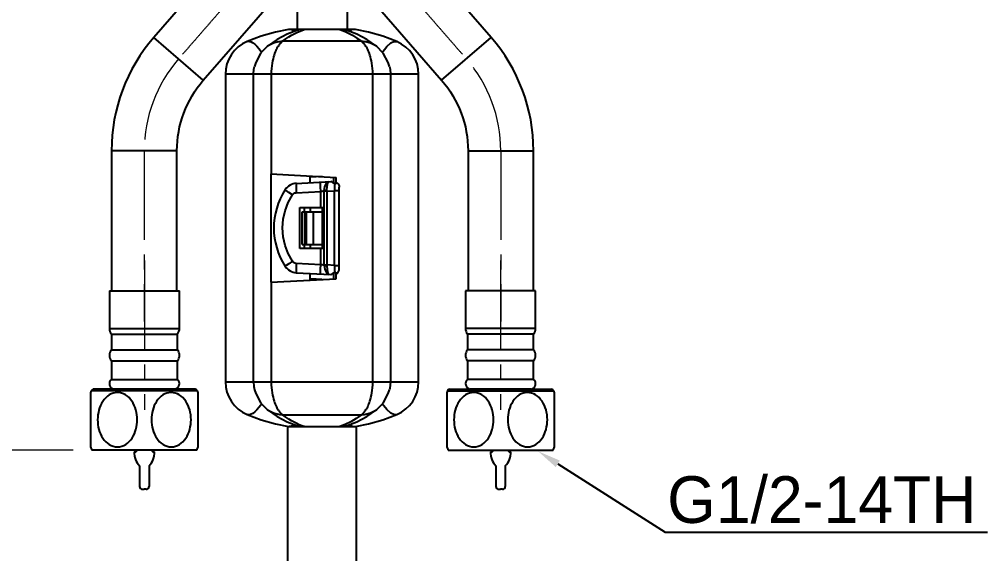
# Model space of a CAD drawing. Extents: x 0 to 1128, y 0 to 827.
# Drawn here: x 677.4 to 884.6, y 128.5 to 242.8 of the extents above; entities that cross this region are included whole.
import ezdxf
from ezdxf import colors
from ezdxf.entities.mleader import LeaderData, LeaderLine
from ezdxf.math import Vec2, Vec3

# ---------------------------------------------------------------- set-up
doc = ezdxf.new("R2010")
doc.units = 0
doc.header["$LTSCALE"] = 10
doc.header["$MEASUREMENT"] = 0
doc.header["$PDMODE"] = 3
doc.header["$PDSIZE"] = -10
doc.linetypes.add('CENTER2', pattern=[28.575, 19.05, -3.175, 3.175, -3.175])
doc.layers.get('0').update_dxf_attribs({"linetype": 'CONTINUOUS'})
doc.layers.get('DEFPOINTS').update_dxf_attribs({"linetype": 'CONTINUOUS'})
doc.layers.add('1', color=7, linetype='CONTINUOUS')
doc.layers.add('DEF_LAYER_ASSEM_MEMBER', color=7, linetype='CONTINUOUS')
doc.layers.add('Cneter', color=1, linetype='CENTER2', lineweight=13)
doc.styles.add('Daelim Dimension', font='')
doc.styles.get("Standard").update_dxf_attribs({"font": ''})
doc.styles.get('Daelim Dimension').set_extended_font_data('나눔고딕')
doc.styles.get('Standard').set_extended_font_data('GulimChe')
doc.dimstyles.new('DEFAULT', dxfattribs={"dimscale": 2, "dimtxt": 2, "dimasz": 2, "dimexe": 0, "dimexo": 2, "dimgap": 1, "dimtad": 1, "dimdec": 0, "dimzin": 9, "dimdsep": 46, "dimtxsty": 'Daelim Dimension', "dimcen": 0.5, "dimclrd": 5, "dimclre": 5, "dimclrt": 256, "dimadec": 1, "dimazin": 0, "dimtfac": 1, "dimtdec": 0, "dimtix": 1, "dimtmove": 0, "dimatfit": 3, "dimfxl": 1, "dimtolj": 1, "dimtzin": 1, "dimlwd": 9, "dimlwe": 9, "dimarcsym": 0})

# ---------------------------------------------------------------- blocks, each defined once
blk = doc.blocks.new('*D61')
at = {"color": 5, "lineweight": 9, "ltscale": 0.5, "transparency": 16777216}
for p, q in [((492.91, 344.91), (488.91, 344.91)), ((488.91, 340.91), (488.91, 154.65)), ((688.91, 150.65), (488.91, 150.65))]:
    blk.add_line(p, q, dxfattribs=at)
at = {"color": 5, "ltscale": 0.5, "transparency": 16777216}
for points in [[(488.24, 340.91), (489.58, 340.91), (488.91, 344.91)], [(488.24, 154.65), (489.58, 154.65), (488.91, 150.65)]]:
    blk.add_solid(points, dxfattribs=at)
at = {"layer": 'DEFPOINTS', "color": 0, "ltscale": 0.5, "transparency": 16777216}
for p in [(488.91, 344.91), (488.91, 150.65), (692.91, 150.65)]:
    blk.add_point(p, dxfattribs=at)
at = {"color": 7, "ltscale": 0.5, "transparency": 16777216, "insert": (481.48, 247.78), "char_height": 10, "attachment_point": 5, "rotation": 90, "style": 'Daelim Dimension'}
blk.add_mtext('\\A1;570', dxfattribs=at)

msp = doc.modelspace()

# ---------------------------------------------------------------- linework, layer by layer
at = {"ltscale": 0.5}
msp.add_line((734.87, 155.67), (749.47, 155.67), dxfattribs=at)
at = {"color": 7, "linetype": 'Continuous'}
for p, q in [((701.96, 150.25), (702.16, 150.25)), ((706.36, 150.25), (706.16, 150.25)), ((778.19, 150.25), (778.39, 150.25)), ((782.59, 150.25), (782.39, 150.25)), ((703.16, 147.25), (703.16, 142.85)), ((705.16, 147.25), (705.16, 142.85)), ((779.39, 147.25), (779.39, 142.85)), ((781.39, 147.25), (781.39, 142.85)), ((703.76, 142.25), (704.16, 142.25)), ((704.56, 142.25), (704.16, 142.25)), ((779.99, 142.25), (780.39, 142.25)), ((780.79, 142.25), (780.39, 142.25))]:
    msp.add_line(p, q, dxfattribs=at)
for centre, radius, start, end in [((706.31, 150.25), 4.35, 180, 223.6028), ((702.16, 150.65), 0.4, 270, 0), ((702.01, 150.25), 4.35, 316.3972, 0), ((706.16, 150.65), 0.4, 180, 270), ((782.54, 150.25), 4.35, 180, 223.6028), ((778.39, 150.65), 0.4, 270, 0), ((778.24, 150.25), 4.35, 316.3972, 0), ((782.39, 150.65), 0.4, 180, 270), ((703.76, 142.85), 0.6, 180, 270), ((704.56, 142.85), 0.6, 270, 0), ((779.99, 142.85), 0.6, 180, 270), ((780.79, 142.85), 0.6, 270, 0)]:
    msp.add_arc(centre, radius, start, end, dxfattribs=at)
at = {"layer": '1', "color": 7, "linetype": 'Continuous'}
for p, q in [((715.57, 249.73), (706.21, 238.97)), ((716.78, 229.79), (733.15, 248.62)), ((751.4, 248.62), (767.77, 229.79)), ((778.33, 238.97), (768.98, 249.73)), ((716.78, 229.79), (706.21, 238.97)), ((767.77, 229.79), (778.33, 238.97)), ((697.14, 214.7), (697.14, 184.7)), ((711.14, 214.7), (697.14, 214.7)), ((711.14, 184.7), (711.14, 214.7)), ((773.41, 214.7), (773.41, 184.7)), ((773.41, 214.7), (787.41, 214.7)), ((787.41, 184.7), (787.41, 214.7)), ((696.68, 184.7), (696.68, 176.7)), ((696.68, 184.7), (711.68, 184.7)), ((711.68, 176.7), (711.68, 184.7)), ((772.87, 184.7), (772.87, 176.7)), ((787.87, 184.7), (772.87, 184.7)), ((787.87, 176.7), (787.87, 184.7)), ((696.68, 176.7), (711.68, 176.7)), ((787.87, 176.7), (772.87, 176.7)), ((697.11, 175.45), (697.11, 172.12)), ((697.11, 175.45), (711.25, 175.45)), ((711.25, 172.12), (711.25, 175.45)), ((773.3, 175.45), (773.3, 172.12)), ((787.44, 175.45), (773.3, 175.45)), ((787.44, 172.12), (787.44, 175.45)), ((697.11, 172.12), (711.25, 172.12)), ((787.44, 172.12), (773.3, 172.12)), ((697.11, 169.74), (697.11, 165.77)), ((697.11, 169.74), (711.25, 169.74)), ((711.25, 165.77), (711.25, 169.74)), ((773.3, 169.74), (773.3, 165.77)), ((787.44, 169.74), (773.3, 169.74)), ((787.44, 165.77), (787.44, 169.74)), ((697.11, 165.77), (711.25, 165.77)), ((787.44, 165.77), (773.3, 165.77)), ((704.16, 163.65), (693.25, 163.65)), ((697.68, 163.7), (710.68, 163.7)), ((715.07, 163.65), (704.16, 163.65)), ((769.48, 163.65), (780.39, 163.65)), ((786.87, 163.7), (773.87, 163.7)), ((780.39, 163.65), (791.3, 163.65)), ((715.54, 163.32), (692.78, 163.32)), ((769.01, 163.32), (791.76, 163.32)), ((734.87, 120.94), (734.87, 155.67)), ((749.47, 155.67), (749.47, 120.94)), ((704.16, 150.65), (692.91, 150.65)), ((715.41, 150.65), (704.16, 150.65)), ((769.14, 150.65), (780.39, 150.65)), ((780.39, 150.65), (791.64, 150.65))]:
    msp.add_line(p, q, dxfattribs=at)
at = {"layer": '1'}
for p, q in [((749.36, 240.66), (734.98, 240.66)), ((748.14, 240.66), (736.2, 240.66))]:
    msp.add_line(p, q, dxfattribs=at)
at = {"layer": '1', "color": 7, "linetype": 'Continuous'}
for centre, radius, start, end in [((734.14, 214.7), 37, 139, 180), ((750.41, 214.7), 37, 0, 41), ((698.68, 176.7), 2, 180, 218.4508), ((709.68, 176.7), 2, 321.5492, 0), ((774.87, 176.7), 2, 180, 218.4508), ((785.87, 176.7), 2, 321.5492, 0), ((698.53, 170.93), 1.85, 139.994, 220.006), ((709.83, 170.93), 1.85, 319.994, 40.006), ((774.72, 170.93), 1.85, 139.994, 220.006), ((786.02, 170.93), 1.85, 319.994, 40.006), ((697.85, 164.86), 1.17, 129.0931, 261.5151), ((710.51, 164.86), 1.17, 278.4849, 50.9069), ((774.04, 164.86), 1.17, 129.0931, 261.5151), ((786.7, 164.86), 1.17, 278.4849, 50.9069), ((693.25, 163.15), 0.5, 90, 159.3657), ((715.07, 163.15), 0.5, 20.6343, 90), ((769.48, 163.15), 0.5, 90, 159.3657), ((791.3, 163.15), 0.5, 20.6343, 90), ((709.19, 157.15), 17.53, 159.3657, 160.6857), ((699.13, 157.15), 17.53, 19.3096, 20.6343), ((785.41, 157.15), 17.53, 159.3657, 160.6857), ((775.36, 157.15), 17.53, 19.3096, 20.6343), ((709.19, 157.15), 17.53, 199.4422, 201.7699), ((699.13, 157.15), 17.53, 338.2301, 340.5504), ((785.41, 157.15), 17.53, 199.4422, 201.7699), ((775.36, 157.15), 17.53, 338.2301, 340.5504)]:
    msp.add_arc(centre, radius, start, end, dxfattribs=at)
at = {"layer": '1', "color": 7, "linetype": 'Continuous', "extrusion": (0, 0, -1)}
for centre, start, end in [((-734.14, 214.7), 0, 41), ((-750.41, 214.7), 139, 180)]:
    msp.add_arc(centre, 23, start, end, dxfattribs=at)
at = {"layer": '1', "color": 7, "linetype": 'Continuous', "lineweight": -3}
for points in [[(736.94, 240.66), (736.94, 249.73)], [(747.61, 240.66), (747.61, 249.73)]]:
    msp.add_open_spline(points, degree=1, dxfattribs=at)
at = {"layer": '1', "color": 7, "linetype": 'Continuous'}
for points, knots in [([(692.66, 162.98), (692.66, 162.99), (692.66, 162.21), (692.66, 159.97), (692.66, 158.55), (692.66, 155.75), (692.66, 154.33), (692.66, 152.1), (692.66, 151.31), (692.66, 151.31)], [0, 0, 0, 0, 0.249926, 0.249926, 0.499951, 0.499951, 0.749975, 0.749975, 1, 1, 1, 1]), ([(694.6, 154.58), (694.13, 155.89), (694.04, 157.34), (694.6, 160.08), (695.26, 161.35), (697.26, 162.98), (698.6, 163.2), (700.86, 162.17), (701.74, 161.02), (702.68, 158.43), (702.77, 156.95), (702.22, 154.23), (701.56, 152.94), (699.57, 151.32), (698.22, 151.09), (695.94, 152.13), (695.07, 153.27), (694.6, 154.58)], [0, 0, 0, 0, 0.125, 0.125, 0.25, 0.25, 0.375, 0.375, 0.5, 0.5, 0.625, 0.625, 0.75, 0.75, 0.875, 0.875, 1, 1, 1, 1]), ([(713.72, 154.58), (713.25, 153.27), (712.39, 152.15), (710.14, 151.09), (708.8, 151.3), (706.78, 152.91), (706.11, 154.2), (705.55, 156.92), (705.64, 158.41), (706.56, 160.99), (707.43, 162.14), (709.67, 163.2), (711.03, 162.99), (713.03, 161.39), (713.71, 160.11), (714.28, 157.34), (714.19, 155.89), (713.72, 154.58)], [0, 0, 0, 0, 0.125, 0.125, 0.25, 0.25, 0.375, 0.375, 0.5, 0.5, 0.625, 0.625, 0.75, 0.75, 0.875, 0.875, 1, 1, 1, 1]), ([(715.66, 151.31), (715.66, 151.31), (715.66, 152.09), (715.66, 154.32), (715.66, 155.73), (715.66, 158.55), (715.66, 159.96), (715.66, 162.18), (715.66, 162.98), (715.66, 162.98), (715.66, 162.98), (715.66, 162.98)], [0, 0, 0, 0, 0.24996, 0.24996, 0.499921, 0.499921, 0.749881, 0.749881, 0.999842, 0.999842, 1, 1, 1, 1]), ([(768.89, 162.98), (768.89, 162.99), (768.89, 162.21), (768.89, 159.97), (768.89, 158.55), (768.89, 155.75), (768.89, 154.33), (768.89, 152.1), (768.89, 151.31), (768.89, 151.31)], [0, 0, 0, 0, 0.249926, 0.249926, 0.499951, 0.499951, 0.749975, 0.749975, 1, 1, 1, 1]), ([(770.83, 154.58), (770.36, 155.89), (770.27, 157.34), (770.83, 160.08), (771.48, 161.35), (773.49, 162.98), (774.82, 163.2), (777.09, 162.17), (777.97, 161.02), (778.91, 158.43), (779, 156.95), (778.45, 154.23), (777.79, 152.94), (775.8, 151.32), (774.45, 151.09), (772.17, 152.13), (771.3, 153.27), (770.83, 154.58)], [0, 0, 0, 0, 0.125, 0.125, 0.25, 0.25, 0.375, 0.375, 0.5, 0.5, 0.625, 0.625, 0.75, 0.75, 0.875, 0.875, 1, 1, 1, 1]), ([(789.94, 154.58), (789.48, 153.27), (788.62, 152.15), (786.36, 151.09), (785.02, 151.3), (783.01, 152.91), (782.34, 154.2), (781.77, 156.92), (781.87, 158.41), (782.79, 160.99), (783.66, 162.14), (785.9, 163.2), (787.26, 162.99), (789.26, 161.39), (789.94, 160.11), (790.51, 157.34), (790.41, 155.89), (789.94, 154.58)], [0, 0, 0, 0, 0.125, 0.125, 0.25, 0.25, 0.375, 0.375, 0.5, 0.5, 0.625, 0.625, 0.75, 0.75, 0.875, 0.875, 1, 1, 1, 1]), ([(791.89, 151.31), (791.89, 151.31), (791.89, 152.09), (791.89, 154.32), (791.89, 155.73), (791.89, 158.55), (791.89, 159.96), (791.89, 162.18), (791.89, 162.98), (791.89, 162.98), (791.89, 162.98), (791.89, 162.98)], [0, 0, 0, 0, 0.24996, 0.24996, 0.499921, 0.499921, 0.749881, 0.749881, 0.999842, 0.999842, 1, 1, 1, 1])]:
    msp.add_open_spline(points, degree=3, knots=knots, dxfattribs=at)
at = {"layer": 'Cneter', "color": 1, "lineweight": 5, "ltscale": 0.1}
for centre, start, end in [((734.14, 214.7), 139, 180), ((750.41, 214.7), 0, 41)]:
    msp.add_arc(centre, 30, start, end, dxfattribs=at)
for points in [[(724.85, 249.73), (711.49, 234.37)], [(759.7, 249.73), (773.06, 234.37)], [(704.14, 214.71), (704.14, 178.2)], [(780.41, 214.7), (780.41, 178.2)]]:
    msp.add_open_spline(points, degree=1, dxfattribs=at)
for points in [[(704.18, 191.2), (704.18, 186.2), (704.18, 159.27)], [(780.37, 191.2), (780.37, 186.2), (780.37, 159.27)]]:
    msp.add_open_spline(points, degree=1, knots=[0, 0, 0.156596, 1, 1], dxfattribs=at)
at = {"layer": 'DEF_LAYER_ASSEM_MEMBER', "color": 7, "linetype": 'Continuous', "lineweight": -3}
for p, q in [((736.8, 240.44), (734.73, 239.65)), ((737.15, 240.54), (736.8, 240.44)), ((749.61, 239.65), (747.54, 240.44)), ((747.94, 240.29), (748.46, 240.5)), ((752.12, 240.07), (749.36, 240.66)), ((729.17, 239.2), (726.18, 238.09)), ((732.58, 238.52), (730.5, 237.08)), ((734.73, 239.65), (732.58, 238.52)), ((751.76, 238.52), (749.61, 239.65)), ((753.84, 237.08), (751.76, 238.52)), ((730.5, 237.08), (729.06, 235.63)), ((755.28, 235.62), (753.84, 237.08)), ((721.5, 231.07), (721.5, 165.27)), ((727.54, 165.27), (727.54, 231.07)), ((756.8, 231.07), (756.8, 165.27)), ((762.84, 165.27), (762.84, 231.07)), ((731.22, 209.74), (745.17, 209.01)), ((731.22, 209.74), (731.22, 186.59)), ((739.67, 207.89), (739.67, 209.3)), ((736.66, 207.73), (744.07, 208.12)), ((742.17, 209.17), (739.67, 209.04)), ((744.29, 208.07), (744.07, 208.12)), ((744.49, 207.92), (744.29, 208.07)), ((744.67, 207.67), (744.49, 207.92)), ((744.67, 207.62), (744.67, 209.04)), ((744.82, 207.68), (744.67, 207.67)), ((744.94, 207.67), (744.82, 207.68)), ((745.17, 207.62), (745.17, 209.01)), ((745.17, 207.94), (745.31, 207.89)), ((745.86, 207.04), (745.87, 206.88)), ((745.87, 189.45), (745.87, 206.88)), ((737.46, 202.57), (742.46, 202.57)), ((737.46, 193.77), (737.46, 202.57)), ((737.96, 201.67), (742.17, 201.67)), ((737.96, 194.67), (737.96, 201.67)), ((738.46, 201.67), (738.46, 202.57)), ((739.67, 202.57), (739.67, 201.67)), ((742.17, 202.57), (742.17, 193.77)), ((742.46, 193.77), (742.46, 202.57)), ((742.46, 193.77), (737.46, 193.77)), ((737.96, 194.67), (742.17, 194.67)), ((738.46, 193.77), (738.46, 194.67)), ((739.67, 194.67), (739.67, 193.77)), ((736.66, 188.6), (744.07, 188.21)), ((744.67, 187.3), (744.67, 188.72)), ((744.67, 188.66), (744.83, 188.66)), ((745.06, 188.68), (745.17, 188.72)), ((745.17, 187.32), (745.17, 188.72)), ((745.86, 189.3), (745.87, 189.45)), ((731.22, 186.59), (745.17, 187.32)), ((739.67, 187.04), (739.67, 188.44)), ((742.17, 187.17), (739.67, 187.3)), ((744.07, 188.21), (744.29, 188.26)), ((745.17, 188.39), (745.31, 188.44)), ((729.06, 160.71), (730.5, 159.25)), ((753.84, 159.25), (755.28, 160.71)), ((730.5, 159.25), (732.58, 157.82)), ((732.58, 157.82), (734.73, 156.69)), ((749.61, 156.69), (751.76, 157.82)), ((751.76, 157.82), (753.84, 159.25)), ((732.22, 156.26), (734.98, 155.68)), ((734.73, 156.69), (736.8, 155.89)), ((735.45, 155.71), (735.12, 155.67)), ((735.12, 155.67), (749.22, 155.67)), ((735.89, 155.83), (735.45, 155.71)), ((736.4, 156.04), (735.89, 155.83)), ((747.54, 155.89), (749.61, 156.69)), ((748.89, 155.71), (749.22, 155.67)), ((749.22, 155.67), (749.36, 155.68))]:
    msp.add_line(p, q, dxfattribs=at)
at = {"layer": 'DEF_LAYER_ASSEM_MEMBER', "color": 9, "linetype": 'Continuous', "lineweight": -3}
for p, q in [((737.83, 240.47), (738.38, 240.67)), ((747.11, 240.23), (747.68, 239.97)), ((747.68, 239.97), (748.67, 239.45)), ((726.5, 238.15), (726.74, 238.12)), ((730.5, 237.08), (730.83, 237.32)), ((750.6, 238.15), (733.75, 238.15)), ((751.44, 238.09), (752.53, 237.81)), ((762.84, 231.07), (721.5, 231.07)), ((731.3, 231.07), (731.3, 209.73)), ((753.04, 165.27), (753.04, 231.07)), ((744.83, 207.68), (744.85, 206.99)), ((736.65, 205.73), (741.89, 206.01)), ((741.89, 202.57), (741.89, 206.01)), ((743.23, 206.07), (742.66, 206.07)), ((742.66, 190.26), (742.66, 206.07)), ((743.23, 206.07), (744.87, 206.16)), ((743.23, 206.07), (743.23, 206.16)), ((743.23, 206.07), (743.23, 190.26)), ((744.85, 206.99), (744.87, 206.16)), ((745.87, 206.16), (744.87, 206.16)), ((744.87, 190.17), (744.87, 206.16)), ((738.46, 201.67), (738.46, 194.67)), ((738.84, 194.67), (738.84, 201.67)), ((740.26, 201.67), (740.26, 194.67)), ((741.89, 190.32), (741.89, 193.77)), ((741.89, 190.32), (736.65, 190.6)), ((742.66, 190.26), (743.23, 190.26)), ((744.87, 190.17), (743.23, 190.26)), ((743.23, 190.17), (743.23, 190.26)), ((744.87, 190.17), (744.83, 188.72)), ((744.83, 188.72), (744.83, 188.65)), ((744.87, 190.17), (745.87, 190.17)), ((731.3, 186.6), (731.3, 165.27)), ((721.5, 165.27), (762.84, 165.27)), ((732.9, 158.25), (731.81, 158.52)), ((733.75, 158.19), (750.6, 158.19)), ((753.84, 159.25), (753.51, 159.01))]:
    msp.add_line(p, q, dxfattribs=at)
at = {"layer": 'DEF_LAYER_ASSEM_MEMBER', "color": 7, "linetype": 'Continuous', "lineweight": -3}
for points in [[(734.98, 240.66), (732.22, 240.07), (729.17, 239.2)], [(736.4, 240.29), (735.89, 240.5), (735.45, 240.63)], [(735.92, 240.42), (736.07, 240.52), (736.5, 240.62), (736.79, 240.67)], [(745.96, 240.67), (747.01, 240.57), (747.54, 240.44)], [(758.16, 238.09), (755.17, 239.2), (752.12, 240.07)], [(729.06, 235.63), (727.98, 233.61), (727.74, 232.77)], [(756.6, 232.77), (756.36, 233.6), (755.28, 235.62)], [(727.54, 231.07), (727.62, 232.17), (727.74, 232.77)], [(756.6, 232.77), (756.72, 232.15), (756.8, 231.07)], [(743.23, 206.16), (743.27, 207.12), (743.45, 207.83), (743.69, 208.1)], [(745.17, 207.62), (745.06, 207.65), (744.94, 207.67)], [(745.31, 207.89), (745.43, 207.82), (745.55, 207.73)], [(745.55, 207.73), (745.64, 207.62), (745.73, 207.49), (745.79, 207.35), (745.84, 207.19), (745.86, 207.04)], [(743.23, 190.17), (743.27, 189.22), (743.45, 188.5), (743.69, 188.23)], [(744.29, 188.26), (744.49, 188.41), (744.67, 188.66)], [(744.83, 188.66), (744.94, 188.66), (745.06, 188.68)], [(745.31, 188.44), (745.43, 188.51), (745.55, 188.6)], [(745.55, 188.6), (745.64, 188.71), (745.73, 188.84), (745.79, 188.98), (745.84, 189.14), (745.86, 189.3)], [(727.54, 165.27), (727.62, 164.22), (727.74, 163.56)], [(756.8, 165.27), (756.68, 163.92), (756.6, 163.56)], [(727.74, 163.56), (727.98, 162.73), (729.06, 160.71)], [(755.28, 160.71), (756.36, 162.72), (756.6, 163.56)], [(726.18, 158.25), (729.17, 157.14), (732.22, 156.26)], [(749.36, 155.68), (752.12, 156.26), (755.17, 157.14), (758.16, 158.25)], [(737.61, 155.69), (737.15, 155.8), (736.8, 155.89)], [(745.96, 155.67), (747.02, 155.76), (747.54, 155.89)], [(747.94, 156.04), (748.46, 155.83), (748.89, 155.71)]]:
    msp.add_lwpolyline(points, dxfattribs=at)
at = {"layer": 'DEF_LAYER_ASSEM_MEMBER', "color": 9, "linetype": 'Continuous', "lineweight": -3}
for points in [[(736.76, 240.02), (737.3, 240.26), (737.83, 240.47)], [(745.96, 240.67), (746.54, 240.46), (747.11, 240.23)], [(733.75, 238.15), (734.42, 238.64), (735.05, 239.07)], [(735.05, 239.07), (735.65, 239.43), (736.22, 239.74), (736.76, 240.02)], [(748.67, 239.45), (749.64, 238.84), (750.6, 238.15)], [(726.18, 238.09), (726.32, 238.13), (726.5, 238.15)], [(726.74, 238.12), (727.04, 238.02), (727.38, 237.83), (727.79, 237.52)], [(727.79, 237.52), (728.25, 237.09), (728.76, 236.51), (729.31, 235.76)], [(730.83, 237.32), (731.81, 237.81), (732.9, 238.09)], [(733.75, 238.15), (733.64, 238.06), (733.54, 237.97), (733.43, 237.87), (733.33, 237.77), (733.22, 237.65), (733.11, 237.52), (733, 237.37), (732.89, 237.22), (732.77, 237.04), (732.65, 236.86), (732.53, 236.64), (732.41, 236.41), (732.28, 236.14), (732.16, 235.86), (732.04, 235.54), (731.92, 235.2), (731.8, 234.81), (731.69, 234.4)], [(732.9, 238.09), (733.18, 238.12), (733.46, 238.14), (733.75, 238.15)], [(750.6, 238.15), (750.88, 238.14), (751.16, 238.12), (751.44, 238.09)], [(752.42, 235.2), (752.31, 235.53), (752.18, 235.86), (752.06, 236.14), (751.94, 236.4), (751.82, 236.63), (751.69, 236.85), (751.58, 237.03), (751.46, 237.21), (751.35, 237.37), (751.24, 237.51), (751.13, 237.64), (751.01, 237.76), (750.91, 237.87), (750.8, 237.97), (750.7, 238.06), (750.6, 238.15)], [(752.53, 237.81), (753.51, 237.32), (753.84, 237.08)], [(755.03, 235.76), (756.03, 237.02), (756.89, 237.78), (757.57, 238.11), (758.1, 238.11), (758.16, 238.08)], [(731.69, 234.4), (731.58, 233.93), (731.49, 233.45), (731.41, 232.9), (731.35, 232.34), (731.31, 231.7), (731.3, 231.07)], [(753.04, 231.07), (753.03, 231.71), (752.99, 232.34), (752.93, 232.9), (752.85, 233.45), (752.76, 233.93), (752.65, 234.4), (752.54, 234.8), (752.42, 235.2)], [(736.66, 207.73), (736.62, 207.46), (736.61, 206.73), (736.65, 205.73)], [(741.89, 206.01), (741.85, 207.01), (741.86, 207.74), (741.9, 208.01)], [(742.66, 206.13), (742.8, 207.08), (743.22, 207.82), (743.69, 208.1)], [(735.87, 191.05), (734.96, 192.7), (734.29, 194.46), (733.88, 196.3), (733.74, 198.18), (733.88, 200.05), (734.29, 201.88), (734.96, 203.64), (735.87, 205.28)], [(735.87, 205.28), (735.1, 205.8), (734.52, 206.21), (734.31, 206.38)], [(735.87, 205.28), (736.07, 205.51), (736.35, 205.67), (736.65, 205.73)], [(741.89, 206.01), (742.18, 206.06), (742.45, 206.1), (742.66, 206.13)], [(743.23, 206.16), (743.01, 206.15), (742.81, 206.14), (742.66, 206.13)], [(735.87, 191.05), (735.1, 190.53), (734.51, 190.12), (734.31, 189.96)], [(736.65, 190.6), (736.35, 190.66), (736.07, 190.82), (735.87, 191.05)], [(736.65, 190.6), (736.61, 189.6), (736.62, 188.87), (736.66, 188.6)], [(741.9, 188.33), (741.86, 188.6), (741.85, 189.33), (741.89, 190.32)], [(742.66, 190.2), (742.45, 190.24), (742.18, 190.28), (741.89, 190.32)], [(742.66, 190.2), (742.81, 190.19), (743.01, 190.18), (743.23, 190.17)], [(742.66, 190.2), (742.8, 189.26), (743.22, 188.52), (743.69, 188.23)], [(731.3, 165.27), (731.31, 164.63), (731.35, 164), (731.41, 163.44), (731.49, 162.89), (731.58, 162.4), (731.69, 161.94), (731.8, 161.53), (731.92, 161.14)], [(752.76, 162.4), (752.85, 162.88), (752.93, 163.43), (752.99, 163.99), (753.03, 164.63), (753.04, 165.27)], [(750.6, 158.19), (750.7, 158.27), (750.8, 158.37), (750.91, 158.46), (751.01, 158.57), (751.13, 158.69), (751.24, 158.82), (751.35, 158.97), (751.46, 159.12), (751.58, 159.3), (751.69, 159.49), (751.82, 159.7), (751.94, 159.93), (752.06, 160.2), (752.18, 160.48), (752.31, 160.8), (752.42, 161.14), (752.54, 161.53), (752.65, 161.93), (752.76, 162.4)], [(729.31, 160.57), (728.76, 159.83), (728.25, 159.25), (727.79, 158.81)], [(731.92, 161.14), (732.04, 160.8), (732.16, 160.47), (732.28, 160.19), (732.41, 159.93), (732.53, 159.7), (732.65, 159.48), (732.77, 159.29), (732.89, 159.11), (733, 158.96), (733.11, 158.81), (733.22, 158.68), (733.33, 158.56), (733.43, 158.46), (733.54, 158.36), (733.64, 158.27), (733.75, 158.19)], [(758.16, 158.25), (758.09, 158.22), (757.56, 158.23), (756.88, 158.56), (756.03, 159.32), (755.03, 160.57)], [(726.5, 158.19), (726.32, 158.21), (726.18, 158.25)], [(727.79, 158.81), (727.38, 158.51), (727.04, 158.32), (726.74, 158.22), (726.5, 158.19)], [(731.81, 158.52), (730.83, 159.01), (730.5, 159.25)], [(733.75, 158.19), (733.46, 158.19), (733.18, 158.21), (732.9, 158.25)], [(735.65, 156.9), (735.05, 157.27), (734.42, 157.69), (733.75, 158.19)], [(750.6, 158.19), (749.46, 157.38), (748.31, 156.69)], [(751.44, 158.25), (751.16, 158.21), (750.88, 158.19), (750.6, 158.19)], [(753.51, 159.01), (752.53, 158.52), (751.44, 158.25)], [(736.76, 156.32), (736.22, 156.59), (735.65, 156.9)], [(738.38, 155.67), (737.83, 155.86), (737.3, 156.07), (736.76, 156.32)], [(748.31, 156.69), (747.14, 156.12), (745.96, 155.67)]]:
    msp.add_lwpolyline(points, dxfattribs=at)
at = {"layer": 'DEF_LAYER_ASSEM_MEMBER', "color": 7, "linetype": 'Continuous', "lineweight": -3}
for centre, radius, start, end in [((729.1, 231.07), 7.6, 112.6184, 180), ((755.24, 231.07), 7.6, 0, 67.0214), ((736.82, 204.74), 3, 93, 146.8091), ((746.86, 198.17), 15, 146.8091, 213.1909), ((736.82, 191.6), 3, 213.1909, 267), ((729.1, 165.27), 7.6, 180, 247.3816), ((755.24, 165.27), 7.6, 292.9786, 0)]:
    msp.add_arc(centre, radius, start, end, dxfattribs=at)

# ---------------------------------------------------------------- dimensions: what is measured, and where the dimension line sits
at = {"color": 5, "ltscale": 0.5}
dim = msp.add_linear_dim(base=(488.91, 150.65), p1=(488.91, 344.91), p2=(692.91, 150.65), angle=90, text='570', dimstyle='DEFAULT', override={"dimtxt": 5, "dimclrt": 7}, dxfattribs=at)
dim.commit()
dim.dimension.update_dxf_attribs({"geometry": '*D61', "text_midpoint": (481.48, 247.78)})

# ---------------------------------------------------------------- leaders
at = {"ltscale": 0.5}
ml = msp.add_multileader_mtext('Standard', dxfattribs=at)
ml.set_content('{\\f나눔고딕|b0|i0|c129|p50;G1/2-14TH}', color=256)
ml.set_leader_properties(color=5)
ml.build(insert=Vec2(0, 0))
ml.multileader.update_dxf_attribs({"text_left_attachment_type": 6, "text_right_attachment_type": 6, "dogleg_length": 0.36, "arrow_head_size": 5})
ctx = ml.context
ctx.base_point, ctx.char_height, ctx.arrow_head_size, ctx.landing_gap_size, ctx.plane_origin = Vec3(815.93, 133.05), 10, 5, 0.09, Vec3(788.41, 150.39)
ctx.left_attachment, ctx.right_attachment = 6, 6
notes = []
notes.append((ctx, [(0, (1, 1, 0), (815.57, 133.05), (1, 0), 0.36, [(0, [(788.41, 150.39)], 0, [])])]))
ctx.mtext.insert, ctx.mtext.flow_direction = Vec3(816.02, 145.05), 5
for ctx, leaders in notes:
    for number, flags, end, landing, length, lines in leaders:
        leader = LeaderData()
        leader.index, (leader.has_last_leader_line, leader.has_dogleg_vector, leader.attachment_direction) = number, flags
        leader.last_leader_point, leader.dogleg_vector, leader.dogleg_length = Vec3(end), Vec3(landing), length
        for number, points, colour, breaks in lines:
            line = LeaderLine()
            line.index, line.vertices, line.color, line.breaks = number, Vec3.list(points), colors.encode_raw_color(colour), breaks
            leader.lines.append(line)
        ctx.leaders.append(leader)

doc.saveas('drawing.dxf')
